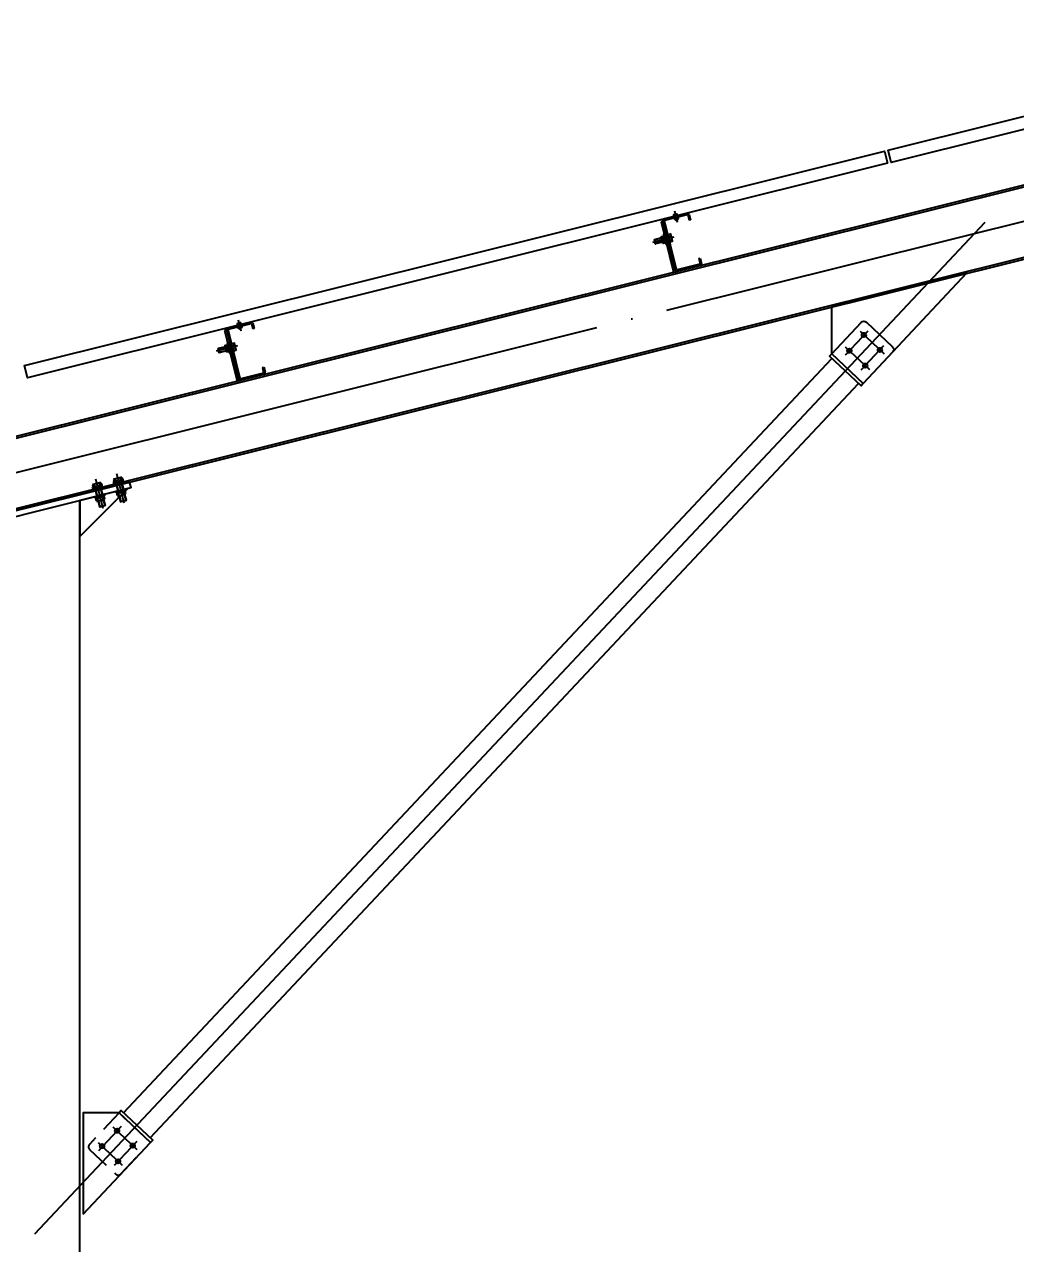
# Model space of a CAD drawing. Header units: millimetres. Extents: x 10297564 to 11610295, y -9287743 to -8409454.
# Drawn here: x 10849129 to 10851885, y -9252167 to -9248779 of the extents above; entities that cross this region are included whole.
import ezdxf

# ---------------------------------------------------------------- set-up
doc = ezdxf.new("R2010")
doc.units = ezdxf.units.MM
doc.header["$LTSCALE"] = 100
for name, pattern in [('CEN', [62, 60, -1, 0, -1]), ('CEN1', [22, 15, -3, 1, -3]), ('HIDDEN2', [4.7625, 3.175, -1.5875])]:
    doc.linetypes.add(name, pattern=pattern)
for name, color, linetype in [('0-TEXT', 7, 'Continuous'), ('BOLT', 210, 'Continuous'), ('CEN', 1, 'CEN1'), ('dim', 7, 'Continuous'), ('H형강', 3, 'Continuous'), ('module', 5, 'Continuous'), ('PLATE', 6, 'Continuous'), ('원형강관', 4, 'Continuous'), ('태양광', 255, 'Continuous')]:
    doc.layers.add(name, color=color, linetype=linetype)
doc.styles.add('돋음', font='Dotum.ttf')
doc.dimstyles.new('NDIM-150', dxfattribs={"dimscale": 75, "dimtxt": 3.5, "dimasz": 1, "dimexe": 2, "dimexo": 1, "dimgap": 1, "dimtad": 1, "dimdec": 0, "dimzin": 0, "dimdsep": 46, "dimtxsty": '돋음', "dimblk": 'dotk', "dimcen": 2, "dimdle": 2, "dimclrd": 4, "dimclre": 4, "dimclrt": 7, "dimadec": 0, "dimazin": 0, "dimtfac": 1, "dimtdec": 0, "dimtix": 1, "dimtmove": 2, "dimatfit": 3, "dimldrblk": 'DIMDOT', "dimfxl": 1, "dimtolj": 1, "dimtzin": 0, "dimlwd": -1, "dimlwe": -1, "dimarcsym": 0})

# ---------------------------------------------------------------- blocks, each defined once
blk = doc.blocks.new('A$C408A3C2D')
at = {"layer": '0-TEXT', "color": 1}
for p, q in [((0.9, 15.4), (0, 8.2)), ((2, 8), (0, 8.2)), ((1.9, 7.4), (0.9, 0)), ((1.9, 7.4), (3.9, 7.2)), ((2.9, 15.4), (2, 8)), ((2.9, 0), (3.9, 7.2))]:
    blk.add_line(p, q, dxfattribs=at)
for points in [[(2.9, 7.3), (2.9, 15.4), (0.9, 15.4)], [(0.9, 8.1), (0.9, 0), (2.9, 0)]]:
    blk.add_lwpolyline(points, dxfattribs=at)
blk = doc.blocks.new('M16-70L-1')
at = {"layer": 'BOLT', "color": 8}
for p, q in [((-50731.9, 395004), (-50729.8, 394998)), ((-50712, 395012.1), (-50730.1, 395005.5)), ((-50707.4, 395006.2), (-50729.8, 394998)), ((-50727.9, 395006.3), (-50725.5, 394999.6)), ((-50725.4, 394997.4), (-50716.8, 394973.9)), ((-50724.4, 394997.7), (-50715.8, 394974.2)), ((-50714.2, 395011.3), (-50711.8, 395004.6)), ((-50711.4, 395002.5), (-50702.8, 394979)), ((-50710.4, 395002.8), (-50701.8, 394979.3)), ((-50709.6, 395012.1), (-50707.4, 395006.2)), ((-50696.5, 394976.2), (-50718.9, 394968)), ((-50716, 394960), (-50718.9, 394968)), ((-50716.1, 394971.9, 0), (-50716.1, 394971.9, 0)), ((-50715.1, 394972.2, 0), (-50715.1, 394972.2, 0)), ((-50711.3, 394960.8), (-50714.5, 394969.6)), ((-50695.5, 394966.5), (-50713.5, 394960)), ((-50712, 394960.5, 0), (-50706.4, 394945.1)), ((-50711, 394960.9, 0), (-50705, 394944.4)), ((-50691.3, 394950.5), (-50706.4, 394945.1)), ((-50692, 394949.2), (-50705, 394944.4)), ((-50702.1, 394977, 0), (-50702.1, 394977, 0)), ((-50701.1, 394977.3, 0), (-50701.1, 394977.3, 0)), ((-50697.6, 394965.8), (-50700.8, 394974.6)), ((-50698, 394965.6, 0), (-50692, 394949.2)), ((-50697, 394966, 0), (-50691.3, 394950.5)), ((-50693.6, 394968.1), (-50696.5, 394976.2)), ((-50691.3, 394950.5), (-50692, 394949.2)), ((-50706.4, 394945.1), (-50705, 394944.4))]:
    blk.add_line(p, q, dxfattribs=at)
for points in [[(-50731.8, 394997.3), (-50731, 394995.3), (-50704.7, 395004.9), (-50705.5, 395006.9)], [(-50722.5, 394971.8), (-50721.8, 394969.8), (-50695.4, 394979.4), (-50696.2, 394981.4)]]:
    blk.add_lwpolyline(points, close=True, dxfattribs=at)
for centre, radius, start, end in [((-50728.8, 395002.2), 3.57, 71.1418, 150.2499), ((-50709.2, 394976.3), 34.6, 97.717, 122.2531), ((-50710.8, 395008.7), 3.57, 69.7253, 148.8334), ((-50714.7, 394963.3), 3.57, 249.7253, 328.8334), ((-50716.3, 394995.8), 34.6, 277.717, 302.2531), ((-50696.7, 394969.9), 3.57, 251.1418, 330.2499)]:
    blk.add_arc(centre, radius, start, end, dxfattribs=at)
at = {"layer": 'CEN'}
blk.add_line((-50725.7, 395021.7), (-50697, 394942.8, 0), dxfattribs=at)
at = {"layer": 'BOLT', "color": 8, "xscale": 1.333333333333333, "yscale": 1.333333333333333, "zscale": 1.333333333333333, "rotation": 289.9875833299714}
blk.add_blockref('A$C408A3C2D', (-50718.8, 394972.2), dxfattribs=at)
blk = doc.blocks.new('M12-50L-1')
at = {"layer": 'CEN', "color": 1, "extrusion": (3.14065e-05, -8.8997e-05, 1)}
blk.add_line((10603646.8, -9122705.5, 0), (10603588.9, -9122726.6, 0), dxfattribs=at)
at = {"layer": '태양광', "extrusion": (3.14065e-05, -8.8997e-05, 1)}
for p, q in [((10603613.6, -9122712, 0), (10603593.2, -9122719.4, 0)), ((10603593.2, -9122719.4, 0), (10603593.6, -9122718.5, 0)), ((10603593.2, -9122719.4, 0), (10603596.8, -9122729.4, 0)), ((10603613.4, -9122711.3, 0), (10603593.6, -9122718.5, 0)), ((10603593.6, -9122718.5, 0), (10603597.7, -9122729.8, 0)), ((10603617.2, -9122721.9, 0), (10603596.8, -9122729.4, 0)), ((10603596.8, -9122729.4, 0), (10603597.7, -9122729.8, 0)), ((10603617.5, -9122722.6, 0), (10603597.7, -9122729.8, 0)), ((10603630.5, -9122705.1, 0), (10603621.8, -9122708.2, 0)), ((10603626.3, -9122707.4, 0), (10603622.1, -9122708.9, 0)), ((10603629.9, -9122717.3, 0), (10603625.7, -9122718.9, 0)), ((10603634.6, -9122716.4, 0), (10603625.9, -9122719.5, 0)), ((10603626.7, -9122706.5, 0), (10603626.3, -9122707.4, 0)), ((10603626.3, -9122707.4, 0), (10603629.9, -9122717.3, 0)), ((10603629.9, -9122717.3, 0), (10603630.8, -9122717.7, 0))]:
    blk.add_line(p, q, dxfattribs=at)
at = {"layer": '태양광', "extrusion": (3.14065e-05, -8.8997e-05, 1), "elevation": 1132.1}
for points in [[(10603618.8, -9122699.7), (10603629, -9122727.9), (10603628.1, -9122728.3), (10603617.8, -9122700.1)], [(10603627.4, -9122696.6), (10603637.7, -9122724.8), (10603638.6, -9122724.4), (10603628.3, -9122696.2)]]:
    blk.add_lwpolyline(points, close=True, dxfattribs=at)
for points in [[(10603637.7, -9122698.7, 0.414214), (10603637.1, -9122698.4), (10603630.5, -9122700.8, 0.414214), (10603630.2, -9122701.4)], [(10603636.7, -9122719.3, 0.414214), (10603637.4, -9122719.6), (10603643.9, -9122717.2, 0.414214), (10603644.2, -9122716.5), (10603637.7, -9122698.7)], [(10603612.2, -9122708, -0.414214), (10603612.5, -9122707.3), (10603619.1, -9122704.9, -0.414214), (10603619.7, -9122705.2)], [(10603626.2, -9122723.1, -0.414214), (10603625.9, -9122723.7), (10603619.3, -9122726.1, -0.414214), (10603618.7, -9122725.8), (10603612.2, -9122708)], [(10603621.1, -9122709, -0.414214), (10603620.8, -9122709.6), (10603614.2, -9122712, -0.414214), (10603613.5, -9122711.7)], [(10603613.9, -9122712.7, -0.414214), (10603614.2, -9122712)], [(10603624.5, -9122718.4, -0.414214), (10603624.2, -9122719), (10603617.6, -9122721.4, -0.414214), (10603617, -9122721.1)], [(10603617.3, -9122722.1, -0.414214), (10603617.6, -9122721.4)], [(10603620.8, -9122709.6, -0.414214), (10603621.4, -9122709.9)], [(10603624.2, -9122719, -0.414214), (10603624.8, -9122719.3)], [(10603631.6, -9122705.2, 0.414214), (10603632.2, -9122705.5), (10603638.8, -9122703.1, 0.414214), (10603639.1, -9122702.4)], [(10603632.2, -9122705.5, 0.414214), (10603631.9, -9122706.1)], [(10603635, -9122714.6, 0.414214), (10603635.6, -9122714.9), (10603642.2, -9122712.5, 0.414214), (10603642.5, -9122711.8)], [(10603635.6, -9122714.9, 0.414214), (10603635.3, -9122715.5)], [(10603639.4, -9122703.4, 0.414214), (10603638.8, -9122703.1)], [(10603642.9, -9122712.8, 0.414214), (10603642.2, -9122712.5)]]:
    blk.add_lwpolyline(points, format="xyb", dxfattribs=at)
blk = doc.blocks.new('C-150X50X20X3.2T')
at = {"layer": '태양광', "color": 6, "extrusion": (3.24347e-05, -8.86228e-05, 1)}
for p, q in [((11610742, -9049860.1, -12.4), (11610694.1, -9049728.6, 0)), ((11610697.1, -9049722.2, -12.4), (11610758.1, -9049700, 0)), ((11610745.8, -9049858.8, -12.4), (11610697.9, -9049727.2, 0)), ((11610698.5, -9049725.9, -12.4), (11610759.6, -9049703.7, -12.4)), ((11610760.8, -9049704.3, 0), (11610766, -9049718.4, 0)), ((11610764.6, -9049702.9, 0), (11610769.7, -9049717, 0)), ((11610769.7, -9049717, 0), (11610766, -9049718.4, 0)), ((11610808.1, -9049837.1, -24.9), (11610747, -9049859.4, -24.9)), ((11610809.5, -9049840.9, -24.9), (11610748.4, -9049863.1, -24.9))]:
    blk.add_line(p, q, dxfattribs=at)
at = {"layer": '태양광', "color": 6}
for p, q in [((11610803.6, -9049821.8, -12.4), (11610807.3, -9049820.4, -12.4)), ((11610803.6, -9049821.8, -12.4), (11610808.7, -9049835.9, -12.4)), ((11610807.3, -9049820.4, -12.4), (11610812.5, -9049834.5, -12.4))]:
    blk.add_line(p, q, dxfattribs=at)
at = {"layer": '태양광', "color": 6, "extrusion": (3.24347e-05, -8.86228e-05, 1)}
for centre, radius, start, end in [((11610698.8, -9049726.8, 1166.2), 5, 110, 200), ((11610698.8, -9049726.8, 1166.2), 1, 110, 200), ((11610759.9, -9049704.6, 1166.2), 5, 20, 110), ((11610759.9, -9049704.6, 1166.2), 1, 20, 110), ((11610746.7, -9049858.4, 1153.7), 5, 200, 290), ((11610746.7, -9049858.4, 1153.7), 1, 200, 290), ((11610807.8, -9049836.1, 1153.7), 1, 290, 20), ((11610807.8, -9049836.1, 1153.7), 5, 290, 20)]:
    blk.add_arc(centre, radius, start, end, dxfattribs=at)
blk = doc.blocks.new('dotk')
blk.add_line((-3, 0), (3, 0))
at = {"const_width": 0.75}
blk.add_lwpolyline([(-0.375, 0, 1), (0.375, 0, 1)], format="xyb", close=True, dxfattribs=at)
blk = doc.blocks.new('*D1138')
at = {"layer": 'defpoints', "color": 0, "linetype": 'ByBlock', "ltscale": 1.8, "transparency": 16777216}
for p in [(10853920.9, -9248532.8), (10851530.1, -9249128.9), (10856107.7, -9251551), (10844328.6, -9253285.5), (10853920.9, -9253285.5)]:
    blk.add_point(p, dxfattribs=at)
at = {"layer": 'dim', "color": 4, "ltscale": 1.8, "transparency": 16777216}
for p, q in [((10853993.7, -9248514.7), (10855690.7, -9248091.6)), ((10853995.9, -9253285.5), (10856328.4, -9253285.5))]:
    blk.add_line(p, q, dxfattribs=at)
blk.add_arc((10834858.8, -9253285.6), 21319.6, 0.2017, 13.79844, dxfattribs=at)
at = {"layer": 'dim', "color": 4, "linetype": 'ByBlock', "ltscale": 1.8, "transparency": 16777216, "xscale": 75, "yscale": 75, "zscale": 75}
for p, rotation in [((10855545.1, -9248127.9), 103.8992199290396), ((10856178.4, -9253285.5), 270.1009154271349)]:
    blk.add_blockref('dotk', p, dxfattribs=dict(at, rotation=rotation))
at = {"layer": 'dim', "color": 7, "linetype": 'ByBlock', "ltscale": 1.8, "transparency": 16777216, "insert": (10856224.2, -9250662.2), "char_height": 262.5, "attachment_point": 5, "rotation": 277.0001, "style": '돋음'}
blk.add_mtext('\\A1;14°', dxfattribs=at)
blk = doc.blocks.new('DIMDOT')
blk.add_line((-1.5, 0), (1.5, 0))
blk.add_circle((0, 0), 0.75)

msp = doc.modelspace()

# ---------------------------------------------------------------- linework, layer by layer
at = {"layer": 'CEN', "linetype": 'CEN'}
for p, q in [((10844898.9, -9251073.4, 19.5), (10853497.3, -9248929.6, 19.5)), ((10849158.9, -9252140.5), (10851800.1, -9249328.6))]:
    msp.add_line(p, q, dxfattribs=at)
at = {"layer": 'CEN', "color": 1}
for p, q in [((10850936.3, -9249297.7, 0), (10850944.1, -9249329, 0)), ((10850936.3, -9249297.7, 0), (10850944.1, -9249329, 0)), ((10849723.4, -9249600.1, 0), (10849731.2, -9249631.4, 0))]:
    msp.add_line(p, q, dxfattribs=at)
at = {"layer": 'CEN'}
for p, q in [((10851411.9, -9249698.1, -13.8), (10851474.9, -9249631, -13.8)), ((10851452.2, -9249631.7, -13.8), (10851519.3, -9249694.7, -13.8)), ((10851455.6, -9249739.2, -13.8), (10851518.6, -9249672.1, -13.8)), ((10851411.2, -9249675.5, -13.8), (10851478.2, -9249738.5, -13.8)), ((10849398, -9251842.1), (10849335, -9251909.2)), ((10849375.4, -9251842.8), (10849442.4, -9251905.8)), ((10849334.3, -9251886.5), (10849401.4, -9251949.5)), ((10849441.7, -9251883.2), (10849378.7, -9251950.2))]:
    msp.add_line(p, q, dxfattribs=at)
at = {"layer": 'H형강'}
for p, q in [((10844875.4, -9250978.8, 19.5), (10853473.7, -9248835, 19.5)), ((10844876.7, -9250984.1, 19.5), (10853475, -9248840.3, 19.5)), ((10844922.4, -9251167.5, 19.5), (10853520.8, -9249023.7, 19.5)), ((10844923.7, -9251172.9, 19.5), (10853522.1, -9249029.1, 19.5))]:
    msp.add_line(p, q, dxfattribs=at)
at = {"layer": 'module', "color": 170}
for points in [[(10853929.4, -9248566.8), (10851538.6, -9249162.9), (10851530.1, -9249128.9), (10853920.9, -9248532.8)], [(10851528.9, -9249165.3), (10849138, -9249761.4), (10849129.6, -9249727.4), (10851520.4, -9249131.4)]]:
    msp.add_lwpolyline(points, close=True, dxfattribs=at)
at = {"layer": 'PLATE', "elevation": -13.8}
for points in [[(10851461, -9249777.2), (10851373.6, -9249695.1), (10851373.6, -9249564.6), (10851748.5, -9249471.1), (10851461, -9249777.2)], [(10851461, -9249777.2), (10851454.9, -9249783.8), (10851367.4, -9249701.6), (10851373.6, -9249695.1), (10851461, -9249777.2)]]:
    msp.add_lwpolyline(points, dxfattribs=at)
msp.add_lwpolyline([(10851373.6, -9249695.1), (10851455.7, -9249607.6, -0.414214), (10851469.9, -9249607.1), (10851542.7, -9249675.6, -0.414214), (10851543.2, -9249689.7), (10851461, -9249777.2)], format="xyb", close=True, dxfattribs=at)
msp.add_lwpolyline([(10848819.8, -9250201.3), (10848823.7, -9250216.9), (10849425.8, -9250066.7), (10849422, -9250051.2)], close=True, dxfattribs=at)
at = {"layer": 'PLATE'}
for points in [[(10849284, -9250102.1), (10849284, -9250202.4), (10849417.3, -9250068.9), (10849284, -9250102.1)], [(10849292.6, -9252085.8), (10849480, -9251886.2), (10849392.6, -9251804.1), (10849292.6, -9251804.1), (10849292.6, -9252085.8)], [(10849480, -9251886.2), (10849486.2, -9251879.7), (10849398.7, -9251797.5), (10849392.6, -9251804.1), (10849480, -9251886.2)]]:
    msp.add_lwpolyline(points, dxfattribs=at)
at = {"layer": 'PLATE', "linetype": 'HIDDEN2', "ltscale": 0.2}
msp.add_lwpolyline([(10849392.6, -9251804.1), (10849310.4, -9251891.5, 0.414214), (10849310.8, -9251905.7), (10849383.7, -9251974.1, 0.414214), (10849397.9, -9251973.7), (10849480, -9251886.2)], format="xyb", close=True, dxfattribs=at)
at = {"layer": 'PLATE'}
for centre in [(10851462.8, -9249642.4, -13.8), (10851422.8, -9249686.4, -13.8), (10851507.6, -9249683.8, -13.8), (10851466.6, -9249727.5, -13.8), (10849387, -9251853.8), (10849345.6, -9251896.4), (10849430.8, -9251894.8), (10849389.7, -9251938.6)]:
    msp.add_circle(centre, 6, dxfattribs=at)
at = {"layer": '원형강관'}
for p, q in [((10849405.4, -9251803.8), (10851374.1, -9249707.9)), ((10849479.5, -9251873.4), (10851448.2, -9249777.5)), ((10849284, -9253585.4), (10849284, -9250102.1))]:
    msp.add_line(p, q, dxfattribs=at)
at = {"layer": '태양광'}
for p, q in [((10850937, -9249312.9, 0), (10850937.8, -9249316, 0)), ((10850937.5, -9249314.8, 0), (10850937.9, -9249315.1, 0)), ((10850937.9, -9249315.1, 0), (10850943, -9249313.8, 0)), ((10850937.9, -9249315.1, 0), (10850938.1, -9249315.9, 0)), ((10850938.8, -9249320.4, 0), (10850939.6, -9249323.3, 0)), ((10850939.2, -9249320.3, 0), (10850940, -9249323.6, 0)), ((10850939.6, -9249323.3, 0), (10850945.4, -9249321.9, 0)), ((10850940, -9249323.6, 0), (10850939.6, -9249323.3, 0)), ((10850940, -9249323.6, 0), (10850945.1, -9249322.3, 0)), ((10850942.8, -9249311.4, 0), (10850943.6, -9249314.5, 0)), ((10850943, -9249313.8, 0), (10850943.3, -9249313.4, 0)), ((10850943, -9249313.8, 0), (10850943.2, -9249314.6, 0)), ((10850944.3, -9249319, 0), (10850945.1, -9249322.3, 0)), ((10850944.7, -9249318.9, 0), (10850945.4, -9249321.9, 0)), ((10850945.1, -9249322.3, 0), (10850945.4, -9249321.9, 0)), ((10849724.1, -9249615.3, 0), (10849724.9, -9249618.4, 0)), ((10849724.6, -9249617.2, 0), (10849725, -9249617.5, 0)), ((10849725, -9249617.5, 0), (10849730.2, -9249616.2, 0)), ((10849725, -9249617.5, 0), (10849725.2, -9249618.3, 0)), ((10849726, -9249622.8, 0), (10849726.7, -9249625.7, 0)), ((10849726.3, -9249622.7, 0), (10849727.1, -9249626, 0)), ((10849726.7, -9249625.7, 0), (10849732.5, -9249624.3, 0)), ((10849727.1, -9249626, 0), (10849726.7, -9249625.7, 0)), ((10849727.1, -9249626, 0), (10849732.3, -9249624.7, 0)), ((10849729.9, -9249613.8, 0), (10849730.7, -9249616.9, 0)), ((10849730.2, -9249616.2, 0), (10849730.4, -9249615.8, 0)), ((10849730.2, -9249616.2, 0), (10849730.4, -9249617, 0)), ((10849731.4, -9249621.4, 0), (10849732.3, -9249624.7, 0)), ((10849731.8, -9249621.3, 0), (10849732.5, -9249624.3, 0)), ((10849732.3, -9249624.7, 0), (10849732.5, -9249624.3, 0))]:
    msp.add_line(p, q, dxfattribs=at)
at = {"layer": '태양광', "color": 3, "elevation": -4.8}
for points in [[(10850899, -9249328), (10850934, -9249468.2), (10850939.8, -9249466.8), (10850904.8, -9249326.5), (10850899, -9249328)], [(10849686.1, -9249630.4), (10849721.1, -9249770.6), (10849726.9, -9249769.2), (10849692, -9249628.9), (10849686.1, -9249630.4)]]:
    msp.add_lwpolyline(points, dxfattribs=at)
at = {"layer": '태양광', "elevation": 0}
for points in [[(10850932.6, -9249314), (10850947.2, -9249310.3), (10850947, -9249309.9), (10850932.5, -9249313.5), (10850932.6, -9249314)], [(10850933.4, -9249317.1), (10850947.9, -9249313.4), (10850948.1, -9249313.9), (10850933.5, -9249317.6), (10850933.4, -9249317.1)], [(10850943.4, -9249306.6), (10850934.2, -9249308.9), (10850934.2, -9249308.9), (10850934.1, -9249309), (10850934.1, -9249309), (10850934.1, -9249309), (10850934.1, -9249309), (10850934, -9249309), (10850934, -9249309.1), (10850934, -9249309.1), (10850934, -9249309.1), (10850934, -9249309.2), (10850934, -9249309.2), (10850934, -9249309.2), (10850934, -9249309.2), (10850934.9, -9249312.6), (10850934.9, -9249312.7), (10850934.9, -9249312.7), (10850934.9, -9249312.7), (10850934.9, -9249312.8), (10850934.9, -9249312.8), (10850935, -9249312.8), (10850935, -9249312.8), (10850935, -9249312.8), (10850935.1, -9249312.8), (10850935.1, -9249312.8), (10850935.1, -9249312.8), (10850935.2, -9249312.8)], [(10850946.4, -9249318.5), (10850937.1, -9249320.8), (10850937.1, -9249320.8), (10850937.1, -9249320.8), (10850937.1, -9249320.8), (10850937, -9249320.8), (10850937, -9249320.8), (10850937, -9249320.8), (10850936.9, -9249320.7), (10850936.9, -9249320.7), (10850936.9, -9249320.7), (10850936.9, -9249320.7), (10850936.9, -9249320.7), (10850936.8, -9249320.6), (10850936.8, -9249320.6), (10850936, -9249317.2), (10850936, -9249317.2), (10850936, -9249317.1), (10850936, -9249317.1), (10850936, -9249317.1), (10850936, -9249317), (10850936, -9249317), (10850936, -9249317), (10850936.1, -9249317), (10850936.1, -9249316.9), (10850936.1, -9249316.9), (10850936.1, -9249316.9), (10850936.2, -9249316.9)], [(10850937.1, -9249312.3), (10850937.1, -9249312.3), (10850937.2, -9249312.3), (10850937.2, -9249312.3), (10850937.2, -9249312.3), (10850937.2, -9249312.3), (10850937.2, -9249312.2), (10850937.3, -9249312.2), (10850937.3, -9249312.2), (10850937.3, -9249312.2), (10850937.3, -9249312.1), (10850937.3, -9249312.1), (10850937.3, -9249312.1), (10850937.3, -9249312), (10850936.4, -9249308.6), (10850936.4, -9249308.6), (10850936.4, -9249308.6), (10850936.4, -9249308.6), (10850936.4, -9249308.5), (10850936.4, -9249308.5), (10850936.3, -9249308.5), (10850936.3, -9249308.5), (10850936.3, -9249308.5), (10850936.3, -9249308.5), (10850936.2, -9249308.5), (10850936.2, -9249308.4), (10850936.2, -9249308.5), (10850936.1, -9249308.5)], [(10850936.6, -9249308.3), (10850936.6, -9249308.3), (10850936.6, -9249308.4), (10850936.5, -9249308.4), (10850936.5, -9249308.4), (10850936.5, -9249308.4), (10850936.5, -9249308.4), (10850936.5, -9249308.5), (10850936.4, -9249308.5), (10850936.4, -9249308.5), (10850936.4, -9249308.5), (10850936.4, -9249308.6), (10850936.4, -9249308.6), (10850936.4, -9249308.6)], [(10850937.3, -9249312), (10850937.3, -9249312.1), (10850937.3, -9249312.1), (10850937.3, -9249312.1), (10850937.3, -9249312.1), (10850937.4, -9249312.2), (10850937.4, -9249312.2), (10850937.4, -9249312.2), (10850937.4, -9249312.2), (10850937.5, -9249312.2), (10850937.5, -9249312.2), (10850937.5, -9249312.2), (10850937.6, -9249312.2), (10850937.6, -9249312.2)], [(10850938.1, -9249316.4), (10850938.1, -9249316.4), (10850938.2, -9249316.4), (10850938.2, -9249316.4), (10850938.2, -9249316.4), (10850938.3, -9249316.4), (10850938.3, -9249316.4), (10850938.3, -9249316.4), (10850938.3, -9249316.5), (10850938.4, -9249316.5), (10850938.4, -9249316.5), (10850938.4, -9249316.5), (10850938.4, -9249316.6), (10850938.4, -9249316.6), (10850939.3, -9249320), (10850939.3, -9249320), (10850939.3, -9249320.1), (10850939.3, -9249320.1), (10850939.3, -9249320.1), (10850939.3, -9249320.1), (10850939.2, -9249320.2), (10850939.2, -9249320.2), (10850939.2, -9249320.2), (10850939.2, -9249320.2), (10850939.2, -9249320.3), (10850939.1, -9249320.3), (10850939.1, -9249320.3), (10850939.1, -9249320.3)], [(10850938.4, -9249316.6), (10850938.4, -9249316.6), (10850938.4, -9249316.5), (10850938.4, -9249316.5), (10850938.4, -9249316.5), (10850938.4, -9249316.4), (10850938.4, -9249316.4), (10850938.5, -9249316.4), (10850938.5, -9249316.4), (10850938.5, -9249316.3), (10850938.5, -9249316.3), (10850938.5, -9249316.3), (10850938.6, -9249316.3), (10850938.6, -9249316.3)], [(10850939.6, -9249320.2), (10850939.5, -9249320.2), (10850939.5, -9249320.2), (10850939.5, -9249320.2), (10850939.4, -9249320.2), (10850939.4, -9249320.2), (10850939.4, -9249320.2), (10850939.4, -9249320.1), (10850939.3, -9249320.1), (10850939.3, -9249320.1), (10850939.3, -9249320.1), (10850939.3, -9249320), (10850939.3, -9249320), (10850939.3, -9249320)], [(10850942, -9249311.1), (10850942, -9249311.1), (10850942, -9249311.1), (10850942, -9249311.1), (10850942.1, -9249311.1), (10850942.1, -9249311.1), (10850942.1, -9249311), (10850942.1, -9249311), (10850942.1, -9249311), (10850942.1, -9249310.9), (10850942.1, -9249310.9), (10850942.1, -9249310.9), (10850942.1, -9249310.9), (10850942.1, -9249310.8), (10850941.3, -9249307.4), (10850941.3, -9249307.4), (10850941.3, -9249307.4), (10850941.2, -9249307.3), (10850941.2, -9249307.3), (10850941.2, -9249307.3), (10850941.2, -9249307.3), (10850941.2, -9249307.3), (10850941.1, -9249307.3), (10850941.1, -9249307.2), (10850941.1, -9249307.2), (10850941, -9249307.2), (10850941, -9249307.2), (10850941, -9249307.2)], [(10850941.5, -9249307.1), (10850941.4, -9249307.1), (10850941.4, -9249307.1), (10850941.4, -9249307.2), (10850941.4, -9249307.2), (10850941.3, -9249307.2), (10850941.3, -9249307.2), (10850941.3, -9249307.3), (10850941.3, -9249307.3), (10850941.3, -9249307.3), (10850941.3, -9249307.3), (10850941.3, -9249307.4), (10850941.3, -9249307.4), (10850941.3, -9249307.4)], [(10850942.1, -9249310.8), (10850942.1, -9249310.9), (10850942.2, -9249310.9), (10850942.2, -9249310.9), (10850942.2, -9249310.9), (10850942.2, -9249311), (10850942.2, -9249311), (10850942.3, -9249311), (10850942.3, -9249311), (10850942.3, -9249311), (10850942.3, -9249311), (10850942.4, -9249311), (10850942.4, -9249311), (10850942.4, -9249311)], [(10850943, -9249315.2), (10850943, -9249315.2), (10850943, -9249315.2), (10850943.1, -9249315.2), (10850943.1, -9249315.2), (10850943.1, -9249315.2), (10850943.1, -9249315.2), (10850943.2, -9249315.2), (10850943.2, -9249315.3), (10850943.2, -9249315.3), (10850943.2, -9249315.3), (10850943.2, -9249315.3), (10850943.3, -9249315.4), (10850943.3, -9249315.4), (10850944.1, -9249318.8), (10850944.1, -9249318.8), (10850944.1, -9249318.8), (10850944.1, -9249318.9), (10850944.1, -9249318.9), (10850944.1, -9249318.9), (10850944.1, -9249319), (10850944.1, -9249319), (10850944.1, -9249319), (10850944, -9249319), (10850944, -9249319), (10850944, -9249319.1), (10850944, -9249319.1), (10850943.9, -9249319.1)], [(10850943.3, -9249315.4), (10850943.3, -9249315.4), (10850943.3, -9249315.3), (10850943.3, -9249315.3), (10850943.3, -9249315.3), (10850943.3, -9249315.2), (10850943.3, -9249315.2), (10850943.3, -9249315.2), (10850943.3, -9249315.2), (10850943.3, -9249315.1), (10850943.4, -9249315.1), (10850943.4, -9249315.1), (10850943.4, -9249315.1), (10850943.5, -9249315.1)], [(10850944.4, -9249310.5), (10850944.4, -9249310.5), (10850944.4, -9249310.5), (10850944.5, -9249310.5), (10850944.5, -9249310.5), (10850944.5, -9249310.4), (10850944.5, -9249310.4), (10850944.5, -9249310.4), (10850944.6, -9249310.4), (10850944.6, -9249310.3), (10850944.6, -9249310.3), (10850944.6, -9249310.3), (10850944.6, -9249310.3), (10850944.6, -9249310.2), (10850943.7, -9249306.8), (10850943.7, -9249306.8), (10850943.7, -9249306.8), (10850943.7, -9249306.7), (10850943.7, -9249306.7), (10850943.6, -9249306.7), (10850943.6, -9249306.7), (10850943.6, -9249306.7), (10850943.6, -9249306.7), (10850943.5, -9249306.6), (10850943.5, -9249306.6), (10850943.5, -9249306.6), (10850943.4, -9249306.6), (10850943.4, -9249306.6)], [(10850944.4, -9249319), (10850944.4, -9249319), (10850944.4, -9249319), (10850944.3, -9249319), (10850944.3, -9249319), (10850944.3, -9249319), (10850944.2, -9249318.9), (10850944.2, -9249318.9), (10850944.2, -9249318.9), (10850944.2, -9249318.9), (10850944.2, -9249318.9), (10850944.1, -9249318.8), (10850944.1, -9249318.8), (10850944.1, -9249318.8)], [(10850945.4, -9249314.6), (10850945.4, -9249314.6), (10850945.5, -9249314.6), (10850945.5, -9249314.6), (10850945.5, -9249314.6), (10850945.5, -9249314.6), (10850945.6, -9249314.6), (10850945.6, -9249314.6), (10850945.6, -9249314.7), (10850945.6, -9249314.7), (10850945.7, -9249314.7), (10850945.7, -9249314.7), (10850945.7, -9249314.8), (10850945.7, -9249314.8), (10850946.5, -9249318.2), (10850946.5, -9249318.2), (10850946.5, -9249318.2), (10850946.5, -9249318.3), (10850946.5, -9249318.3), (10850946.5, -9249318.3), (10850946.5, -9249318.4), (10850946.5, -9249318.4), (10850946.5, -9249318.4), (10850946.5, -9249318.4), (10850946.4, -9249318.4), (10850946.4, -9249318.5), (10850946.4, -9249318.5), (10850946.4, -9249318.5)], [(10849719.7, -9249616.4), (10849734.3, -9249612.7), (10849734.2, -9249612.3), (10849719.6, -9249615.9), (10849719.7, -9249616.4)], [(10849720.5, -9249619.5), (10849735.1, -9249615.9), (10849735.2, -9249616.3), (10849720.6, -9249620), (10849720.5, -9249619.5)], [(10849730.5, -9249609), (10849721.3, -9249611.3), (10849721.3, -9249611.4), (10849721.3, -9249611.4), (10849721.2, -9249611.4), (10849721.2, -9249611.4), (10849721.2, -9249611.4), (10849721.2, -9249611.4), (10849721.2, -9249611.5), (10849721.1, -9249611.5), (10849721.1, -9249611.5), (10849721.1, -9249611.6), (10849721.1, -9249611.6), (10849721.1, -9249611.6), (10849721.1, -9249611.6), (10849722, -9249615), (10849722, -9249615.1), (10849722, -9249615.1), (10849722, -9249615.1), (10849722, -9249615.2), (10849722.1, -9249615.2), (10849722.1, -9249615.2), (10849722.1, -9249615.2), (10849722.2, -9249615.2), (10849722.2, -9249615.2), (10849722.2, -9249615.2), (10849722.3, -9249615.2), (10849722.3, -9249615.2)], [(10849733.5, -9249620.9), (10849724.3, -9249623.2), (10849724.2, -9249623.2), (10849724.2, -9249623.2), (10849724.2, -9249623.2), (10849724.2, -9249623.2), (10849724.1, -9249623.2), (10849724.1, -9249623.2), (10849724.1, -9249623.1), (10849724, -9249623.1), (10849724, -9249623.1), (10849724, -9249623.1), (10849724, -9249623.1), (10849724, -9249623), (10849724, -9249623), (10849723.1, -9249619.6), (10849723.1, -9249619.6), (10849723.1, -9249619.5), (10849723.1, -9249619.5), (10849723.1, -9249619.5), (10849723.1, -9249619.4), (10849723.2, -9249619.4), (10849723.2, -9249619.4), (10849723.2, -9249619.4), (10849723.2, -9249619.3), (10849723.2, -9249619.3), (10849723.3, -9249619.3), (10849723.3, -9249619.3)], [(10849724.2, -9249614.7), (10849724.3, -9249614.7), (10849724.3, -9249614.7), (10849724.3, -9249614.7), (10849724.3, -9249614.7), (10849724.4, -9249614.7), (10849724.4, -9249614.6), (10849724.4, -9249614.6), (10849724.4, -9249614.6), (10849724.4, -9249614.6), (10849724.4, -9249614.5), (10849724.4, -9249614.5), (10849724.4, -9249614.5), (10849724.4, -9249614.4), (10849723.6, -9249611), (10849723.6, -9249611), (10849723.5, -9249611), (10849723.5, -9249611), (10849723.5, -9249610.9), (10849723.5, -9249610.9), (10849723.5, -9249610.9), (10849723.4, -9249610.9), (10849723.4, -9249610.9), (10849723.4, -9249610.9), (10849723.4, -9249610.9), (10849723.3, -9249610.9), (10849723.3, -9249610.9), (10849723.3, -9249610.9)], [(10849723.7, -9249610.7), (10849723.7, -9249610.7), (10849723.7, -9249610.8), (10849723.7, -9249610.8), (10849723.6, -9249610.8), (10849723.6, -9249610.8), (10849723.6, -9249610.8), (10849723.6, -9249610.9), (10849723.6, -9249610.9), (10849723.6, -9249610.9), (10849723.6, -9249611), (10849723.6, -9249611), (10849723.6, -9249611), (10849723.6, -9249611)], [(10849724.4, -9249614.4), (10849724.4, -9249614.5), (10849724.4, -9249614.5), (10849724.4, -9249614.5), (10849724.5, -9249614.5), (10849724.5, -9249614.6), (10849724.5, -9249614.6), (10849724.5, -9249614.6), (10849724.6, -9249614.6), (10849724.6, -9249614.6), (10849724.6, -9249614.6), (10849724.7, -9249614.6), (10849724.7, -9249614.6), (10849724.7, -9249614.6)], [(10849725.2, -9249618.8), (10849725.3, -9249618.8), (10849725.3, -9249618.8), (10849725.3, -9249618.8), (10849725.4, -9249618.8), (10849725.4, -9249618.8), (10849725.4, -9249618.8), (10849725.4, -9249618.9), (10849725.5, -9249618.9), (10849725.5, -9249618.9), (10849725.5, -9249618.9), (10849725.5, -9249618.9), (10849725.5, -9249619), (10849725.5, -9249619), (10849726.4, -9249622.4), (10849726.4, -9249622.4), (10849726.4, -9249622.5), (10849726.4, -9249622.5), (10849726.4, -9249622.5), (10849726.4, -9249622.5), (10849726.4, -9249622.6), (10849726.4, -9249622.6), (10849726.3, -9249622.6), (10849726.3, -9249622.6), (10849726.3, -9249622.7), (10849726.3, -9249622.7), (10849726.2, -9249622.7), (10849726.2, -9249622.7)], [(10849725.5, -9249619), (10849725.5, -9249619), (10849725.5, -9249618.9), (10849725.5, -9249618.9), (10849725.5, -9249618.9), (10849725.6, -9249618.8), (10849725.6, -9249618.8), (10849725.6, -9249618.8), (10849725.6, -9249618.8), (10849725.6, -9249618.8), (10849725.6, -9249618.7), (10849725.7, -9249618.7), (10849725.7, -9249618.7), (10849725.7, -9249618.7)], [(10849726.7, -9249622.6), (10849726.7, -9249622.6), (10849726.6, -9249622.6), (10849726.6, -9249622.6), (10849726.6, -9249622.6), (10849726.6, -9249622.6), (10849726.5, -9249622.6), (10849726.5, -9249622.5), (10849726.5, -9249622.5), (10849726.5, -9249622.5), (10849726.4, -9249622.5), (10849726.4, -9249622.4), (10849726.4, -9249622.4), (10849726.4, -9249622.4)], [(10849729.1, -9249613.5), (10849729.1, -9249613.5), (10849729.1, -9249613.5), (10849729.2, -9249613.5), (10849729.2, -9249613.5), (10849729.2, -9249613.5), (10849729.2, -9249613.4), (10849729.2, -9249613.4), (10849729.3, -9249613.4), (10849729.3, -9249613.3), (10849729.3, -9249613.3), (10849729.3, -9249613.3), (10849729.3, -9249613.3), (10849729.3, -9249613.2), (10849728.4, -9249609.8), (10849728.4, -9249609.8), (10849728.4, -9249609.8), (10849728.4, -9249609.7), (10849728.4, -9249609.7), (10849728.3, -9249609.7), (10849728.3, -9249609.7), (10849728.3, -9249609.7), (10849728.3, -9249609.7), (10849728.2, -9249609.6), (10849728.2, -9249609.6), (10849728.2, -9249609.6), (10849728.1, -9249609.6), (10849728.1, -9249609.6)], [(10849728.6, -9249609.5), (10849728.6, -9249609.5), (10849728.5, -9249609.6), (10849728.5, -9249609.6), (10849728.5, -9249609.6), (10849728.5, -9249609.6), (10849728.5, -9249609.6), (10849728.4, -9249609.7), (10849728.4, -9249609.7), (10849728.4, -9249609.7), (10849728.4, -9249609.7), (10849728.4, -9249609.8), (10849728.4, -9249609.8), (10849728.4, -9249609.8)], [(10849729.3, -9249613.2), (10849729.3, -9249613.3), (10849729.3, -9249613.3), (10849729.3, -9249613.3), (10849729.3, -9249613.3), (10849729.3, -9249613.4), (10849729.4, -9249613.4), (10849729.4, -9249613.4), (10849729.4, -9249613.4), (10849729.4, -9249613.4), (10849729.5, -9249613.4), (10849729.5, -9249613.4), (10849729.5, -9249613.4), (10849729.6, -9249613.4)], [(10849730.1, -9249617.6), (10849730.1, -9249617.6), (10849730.2, -9249617.6), (10849730.2, -9249617.6), (10849730.2, -9249617.6), (10849730.2, -9249617.6), (10849730.3, -9249617.6), (10849730.3, -9249617.6), (10849730.3, -9249617.7), (10849730.3, -9249617.7), (10849730.4, -9249617.7), (10849730.4, -9249617.7), (10849730.4, -9249617.8), (10849730.4, -9249617.8), (10849731.2, -9249621.2), (10849731.3, -9249621.2), (10849731.3, -9249621.2), (10849731.3, -9249621.3), (10849731.2, -9249621.3), (10849731.2, -9249621.3), (10849731.2, -9249621.4), (10849731.2, -9249621.4), (10849731.2, -9249621.4), (10849731.2, -9249621.4), (10849731.1, -9249621.4), (10849731.1, -9249621.5), (10849731.1, -9249621.5), (10849731.1, -9249621.5)], [(10849730.4, -9249617.8), (10849730.4, -9249617.8), (10849730.4, -9249617.7), (10849730.4, -9249617.7), (10849730.4, -9249617.7), (10849730.4, -9249617.6), (10849730.4, -9249617.6), (10849730.4, -9249617.6), (10849730.5, -9249617.6), (10849730.5, -9249617.5), (10849730.5, -9249617.5), (10849730.5, -9249617.5), (10849730.6, -9249617.5), (10849730.6, -9249617.5)], [(10849731.5, -9249612.9), (10849731.5, -9249612.9), (10849731.6, -9249612.9), (10849731.6, -9249612.9), (10849731.6, -9249612.9), (10849731.6, -9249612.8), (10849731.7, -9249612.8), (10849731.7, -9249612.8), (10849731.7, -9249612.8), (10849731.7, -9249612.7), (10849731.7, -9249612.7), (10849731.7, -9249612.7), (10849731.7, -9249612.7), (10849731.7, -9249612.6), (10849730.8, -9249609.2), (10849730.8, -9249609.2), (10849730.8, -9249609.2), (10849730.8, -9249609.1), (10849730.8, -9249609.1), (10849730.8, -9249609.1), (10849730.7, -9249609.1), (10849730.7, -9249609.1), (10849730.7, -9249609.1), (10849730.7, -9249609), (10849730.6, -9249609), (10849730.6, -9249609), (10849730.6, -9249609), (10849730.5, -9249609)], [(10849731.6, -9249621.4), (10849731.5, -9249621.4), (10849731.5, -9249621.4), (10849731.5, -9249621.4), (10849731.4, -9249621.4), (10849731.4, -9249621.4), (10849731.4, -9249621.3), (10849731.3, -9249621.3), (10849731.3, -9249621.3), (10849731.3, -9249621.3), (10849731.3, -9249621.3), (10849731.3, -9249621.2), (10849731.3, -9249621.2), (10849731.2, -9249621.2)], [(10849732.5, -9249617), (10849732.6, -9249617), (10849732.6, -9249617), (10849732.6, -9249617), (10849732.6, -9249617), (10849732.7, -9249617), (10849732.7, -9249617), (10849732.7, -9249617), (10849732.7, -9249617.1), (10849732.8, -9249617.1), (10849732.8, -9249617.1), (10849732.8, -9249617.1), (10849732.8, -9249617.2), (10849732.8, -9249617.2), (10849733.7, -9249620.6), (10849733.7, -9249620.6), (10849733.7, -9249620.6), (10849733.7, -9249620.7), (10849733.7, -9249620.7), (10849733.7, -9249620.7), (10849733.7, -9249620.8), (10849733.6, -9249620.8), (10849733.6, -9249620.8), (10849733.6, -9249620.8), (10849733.6, -9249620.8), (10849733.5, -9249620.9), (10849733.5, -9249620.9), (10849733.5, -9249620.9)]]:
    msp.add_lwpolyline(points, dxfattribs=at)

# ---------------------------------------------------------------- block references
at = {"layer": 'CEN', "linetype": 'CEN', "rotation": 353.9999999847292}
for p in [(249769.4, 964475.2, 0), (248556.5, 964172.8, 0)]:
    msp.add_blockref('C-150X50X20X3.2T', p, dxfattribs=at)
at = {"layer": 'CEN', "rotation": 353.9999999996497}
for p in [(10858483.7, -9648202, -13.8), (10858542, -9648187.5, -13.8)]:
    msp.add_blockref('M16-70L-1', p, dxfattribs=at)
at = {"layer": 'module', "linetype": 'CEN', "rotation": 353.9999999847292}
for p in [(1258958.2, 931742.7, -4.8), (1257745.4, 931440.3, -4.8)]:
    msp.add_blockref('M12-50L-1', p, dxfattribs=at)

# ---------------------------------------------------------------- dimensions: what is measured, and where the dimension line sits
at = {"layer": 'dim', "linetype": 'ByBlock', "ltscale": 1.8}
dim = msp.add_angular_dim_2l(base=(10856107.7, -9251551), line1=((10853920.9, -9253285.5), (10844328.6, -9253285.5)), line2=((10851530.1, -9249128.9), (10853920.9, -9248532.8)), dimstyle='NDIM-150', dxfattribs=at)
dim.commit()
dim.dimension.update_dxf_attribs({"geometry": '*D1138', "text_midpoint": (10856224.2, -9250662.2)})

doc.saveas('drawing.dxf')
